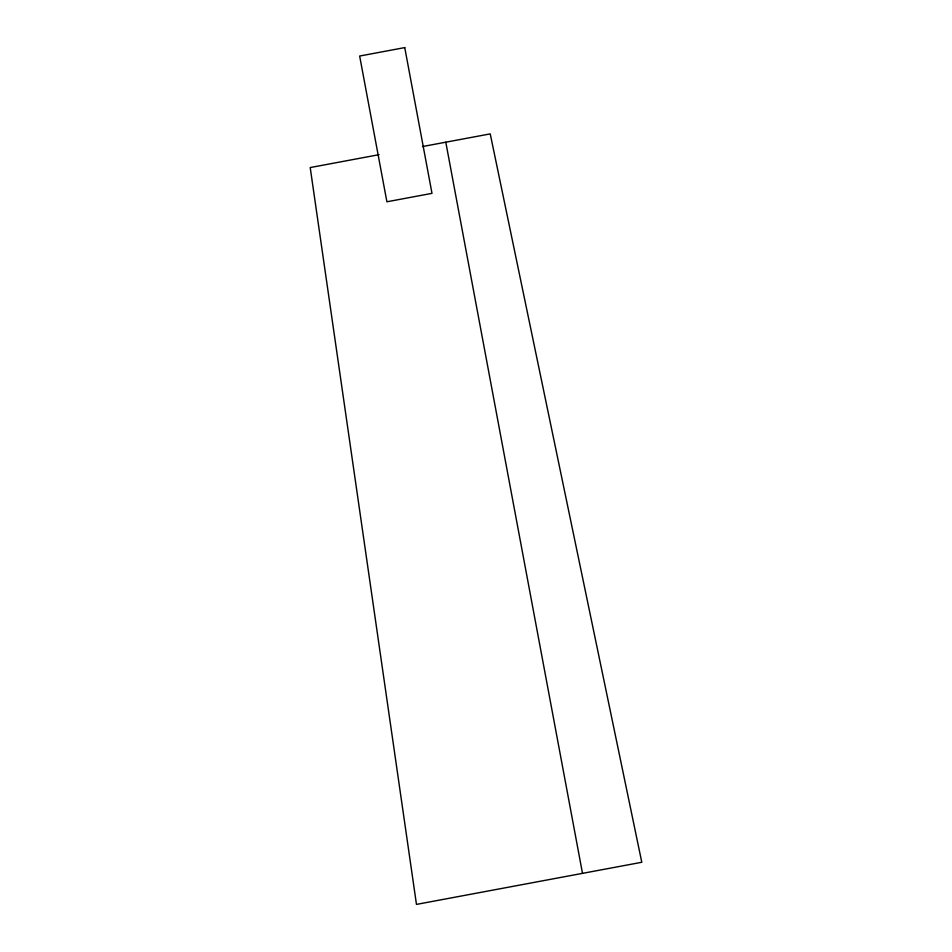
<?xml version="1.0" encoding="UTF-8"?>
<svg xmlns="http://www.w3.org/2000/svg" width="952" height="952" viewBox="0 0 952 952"><rect width="100%" height="100%" fill="white"/><g stroke="black" fill="none" stroke-linecap="round" stroke-linejoin="round"><path stroke-width="1.43" d="M379.063 154.676L310.209 167.552L416.464 904.4L641.791 862.274L490.232 133.887L422.51 146.548M445.798 142.193L582.505 873.353M404.743 47.6L359.654 56.037L386.905 201.788L431.994 193.351L404.743 47.6"/></g></svg>
